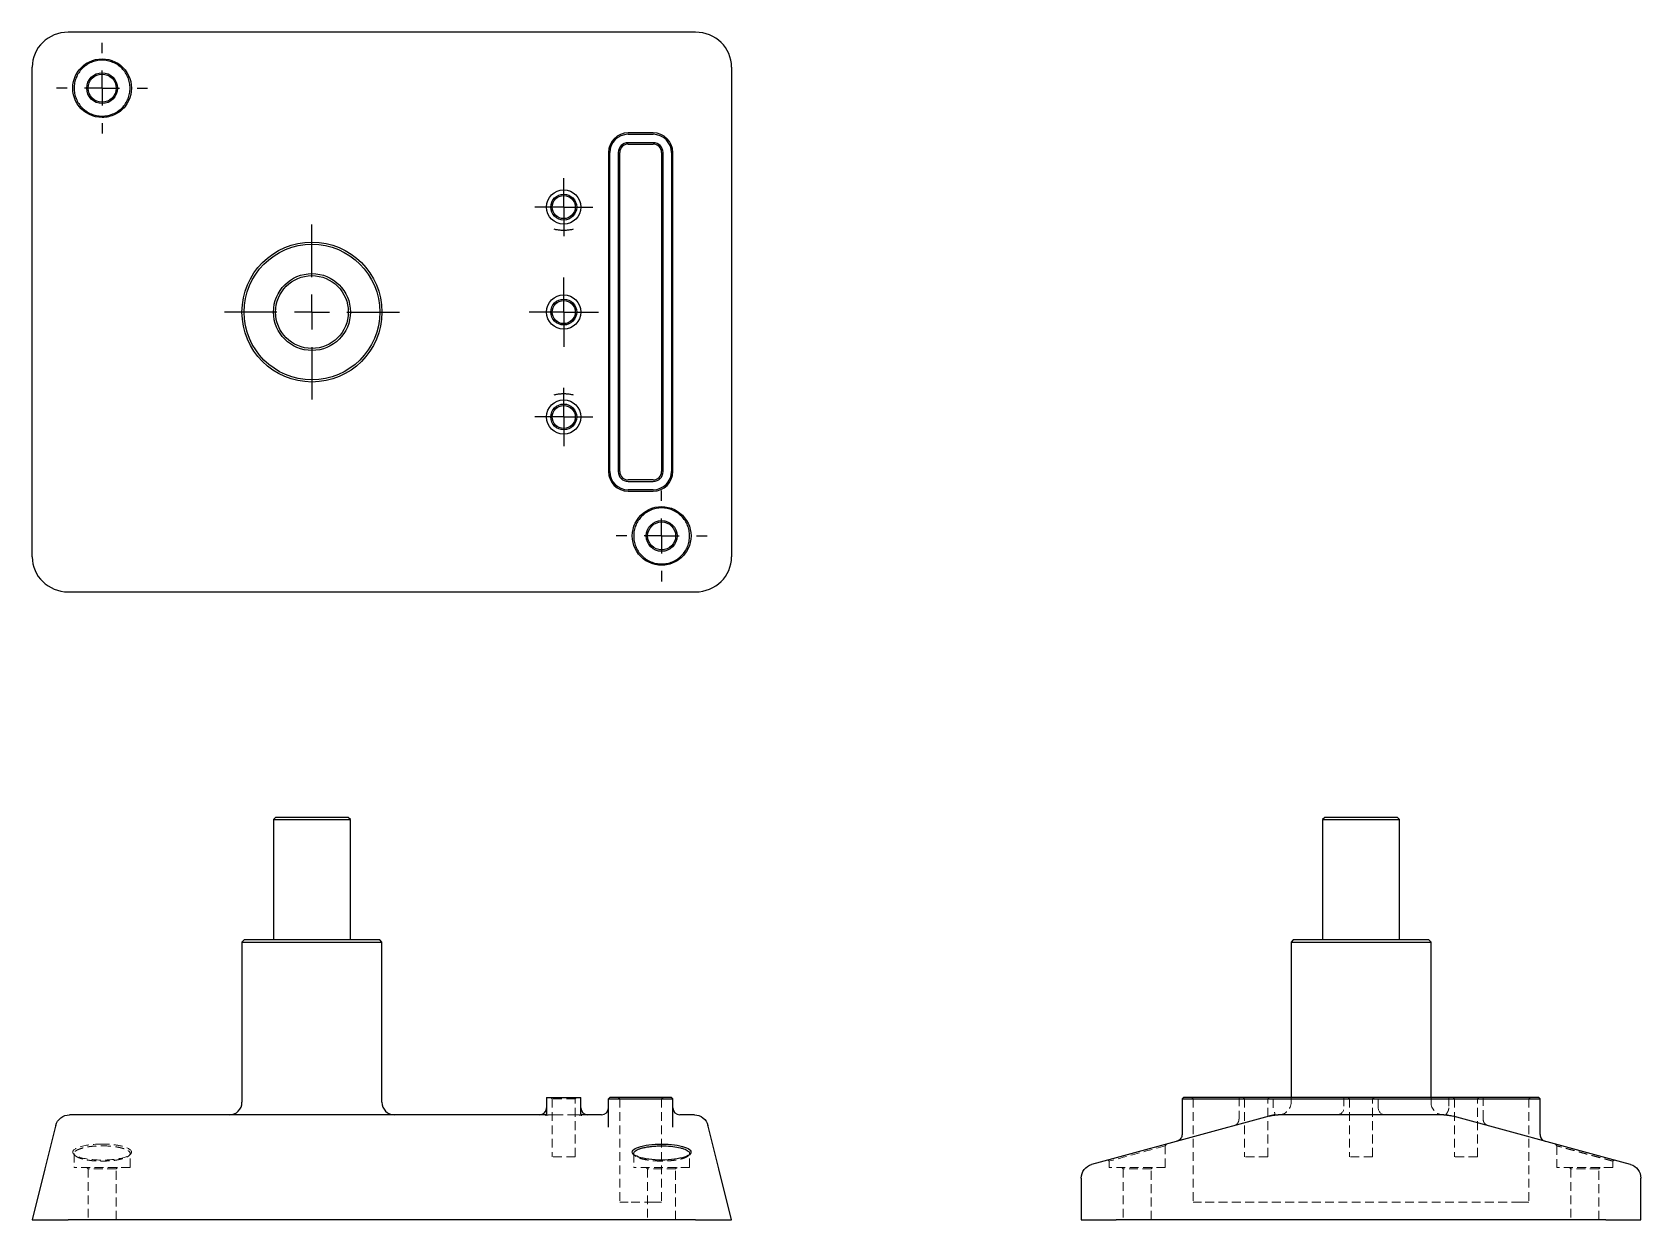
# Model space of a CAD drawing. Header units: millimetres. Extents: x 33 to 263, y 28 to 198.
import ezdxf

# ---------------------------------------------------------------- set-up
doc = ezdxf.new("R2010")
doc.units = ezdxf.units.MM
doc.linetypes.add('HIDDEN', pattern=[1.905, 1.27, -0.635])
doc.layers.add('10', color=7, linetype='Continuous')

# ---------------------------------------------------------------- blocks, each defined once
blk = doc.blocks.new('SW_CENTERMARKSYMBOL_0')
at = {"layer": '10', "color": 0}
for p, q in [((0, 5), (0, 12.5)), ((0, 0), (0, 2.5)), ((-5, 0), (-12.5, 0)), ((0, 0), (-2.5, 0)), ((0, 0), (0, -2.5)), ((0, 0), (2.5, 0)), ((5, 0), (12.5, 0)), ((0, -5), (0, -12.5))]:
    blk.add_line(p, q, dxfattribs=at)
blk = doc.blocks.new('SW_CENTERMARKSYMBOL_1')
at = {"layer": '10', "color": 0}
for p, q in [((0, 2.5), (0, 4.15)), ((0, 0), (0, 2.5)), ((-2.5, 0), (-4.15, 0)), ((0, 0), (-2.5, 0)), ((0, 0), (0, -2.5)), ((0, 0), (2.5, 0)), ((2.5, 0), (4.15, 0)), ((0, -2.5), (0, -4.15))]:
    blk.add_line(p, q, dxfattribs=at)
blk = doc.blocks.new('SW_CENTERMARKSYMBOL_2')
at = {"layer": '10', "color": 0}
for p, q in [((0, 2.5), (0, 4.95)), ((0, 0), (0, 2.5)), ((-2.5, 0), (-4.95, 0)), ((0, 0), (-2.5, 0)), ((0, 0), (0, -2.5)), ((0, 0), (2.5, 0)), ((2.5, 0), (4.95, 0)), ((0, -2.5), (0, -4.95))]:
    blk.add_line(p, q, dxfattribs=at)
blk = doc.blocks.new('SW_CENTERMARKSYMBOL_3')
at = {"layer": '10', "color": 0}
for p, q in [((0, 2.5), (0, 4.15)), ((0, 0), (0, 2.5)), ((-2.5, 0), (-4.15, 0)), ((0, 0), (-2.5, 0)), ((0, 0), (0, -2.5)), ((0, 0), (2.5, 0)), ((2.5, 0), (4.15, 0)), ((0, -2.5), (0, -4.15))]:
    blk.add_line(p, q, dxfattribs=at)
blk = doc.blocks.new('SW_CENTERMARKSYMBOL_4')
at = {"layer": '10', "color": 0}
for p, q in [((0, 5), (0, 6.5)), ((0, 0), (0, 2.5)), ((-5, 0), (-6.5, 0)), ((0, 0), (-2.5, 0)), ((0, 0), (0, -2.5)), ((0, 0), (2.5, 0)), ((5, 0), (6.5, 0)), ((0, -5), (0, -6.5))]:
    blk.add_line(p, q, dxfattribs=at)
blk = doc.blocks.new('SW_CENTERMARKSYMBOL_5')
at = {"layer": '10', "color": 0}
for p, q in [((0, 5), (0, 6.5)), ((0, 0), (0, 2.5)), ((-5, 0), (-6.5, 0)), ((0, 0), (-2.5, 0)), ((0, 0), (0, -2.5)), ((0, 0), (2.5, 0)), ((5, 0), (6.5, 0)), ((0, -5), (0, -6.5))]:
    blk.add_line(p, q, dxfattribs=at)

msp = doc.modelspace()

# ---------------------------------------------------------------- linework, layer by layer
at = {"color": 7, "linetype": 'Continuous', "lineweight": 25}
for p, q in [((39.65, 198), (38.15, 198)), ((126.35, 198), (39.65, 198)), ((127.85, 198), (126.35, 198)), ((33, 123), (33, 193)), ((133, 193), (133, 123)), ((121.8, 183.6), (118.2, 183.6)), ((118.2, 183.4), (121.8, 183.4)), ((121.8, 182.2), (118.2, 182.2)), ((118.2, 182), (121.8, 182)), ((115.4, 180.8), (115.4, 135.2)), ((115.6, 135.2), (115.6, 180.8)), ((116.8, 180.8), (116.8, 135.2)), ((117, 135.2), (117, 180.8)), ((123, 180.8), (123, 135.2)), ((123.2, 135.2), (123.2, 180.8)), ((124.4, 180.8), (124.4, 135.2)), ((124.6, 135.2), (124.6, 180.8)), ((121.8, 134), (118.2, 134)), ((118.2, 133.8), (121.8, 133.8)), ((121.8, 132.6), (118.2, 132.6)), ((118.2, 132.4), (121.8, 132.4)), ((38.15, 118), (39.65, 118)), ((39.65, 118), (126.35, 118)), ((126.35, 118), (127.85, 118)), ((67.8, 85.75), (67.5, 85.45)), ((67.5, 85.45), (67.5, 68.25)), ((67.5, 85.45), (78.5, 85.45)), ((78.2, 85.75), (67.8, 85.75)), ((78.5, 85.45), (78.2, 85.75)), ((78.5, 68.25), (78.5, 85.45)), ((217.8, 85.75), (217.5, 85.45)), ((217.5, 85.45), (217.5, 68.25)), ((217.5, 85.45), (228.5, 85.45)), ((228.2, 85.75), (217.8, 85.75)), ((228.5, 85.45), (228.2, 85.75)), ((228.5, 68.25), (228.5, 85.45)), ((63.3, 68.25), (63, 67.95)), ((63, 67.95), (63, 45.05)), ((63, 67.95), (83, 67.95)), ((82.7, 68.25), (63.3, 68.25)), ((83, 67.95), (82.7, 68.25)), ((83, 45.05), (83, 67.95)), ((213.3, 68.25), (213, 67.95)), ((213, 67.95), (213, 45.75)), ((213, 67.95), (233, 67.95)), ((232.7, 68.25), (213.3, 68.25)), ((233, 67.95), (232.7, 68.25)), ((233, 45.75), (233, 67.95)), ((106.55, 45.75), (106.55, 43.61)), ((106.55, 45.75), (111.45, 45.75)), ((111.45, 43.6), (111.45, 45.75)), ((115.6, 45.75), (115.4, 45.55)), ((115.4, 41.48), (115.4, 45.55)), ((115.4, 45.55), (118.2, 45.55)), ((118.2, 45.75), (115.6, 45.75)), ((121.8, 45.75), (118.2, 45.75)), ((118.2, 45.55), (121.8, 45.55)), ((124.4, 45.75), (121.8, 45.75)), ((121.8, 45.55), (124.6, 45.55)), ((124.6, 45.55), (124.4, 45.75)), ((124.6, 41.48), (124.6, 45.55)), ((197.4, 45.55), (197.6, 45.75)), ((197.4, 45.55), (197.4, 40.44)), ((197.4, 45.55), (200.2, 45.55)), ((200.2, 45.75), (197.6, 45.75)), ((245.8, 45.75), (200.2, 45.75)), ((200.2, 45.55), (245.8, 45.55)), ((248.4, 45.75), (245.8, 45.75)), ((245.8, 45.55), (248.6, 45.55)), ((248.6, 45.55), (248.4, 45.75)), ((248.6, 40.44), (248.6, 45.55)), ((36.35, 41.63), (34.82, 35.53)), ((36.38, 41.74), (36.35, 41.63)), ((106.46, 43.25), (38.32, 43.25)), ((114.4, 43.25), (111.54, 43.25)), ((127.68, 43.25), (125.6, 43.25)), ((129.65, 41.63), (129.62, 41.74)), ((131.18, 35.53), (129.65, 41.63)), ((209.85, 43.07), (187.47, 36.97)), ((234.83, 43.25), (211.17, 43.25)), ((258.53, 36.97), (236.15, 43.07)), ((187.47, 36.97), (184.47, 36.15)), ((261.53, 36.15), (258.53, 36.97)), ((34.82, 35.53), (33, 28.25)), ((133, 28.25), (131.18, 35.53)), ((183, 34.22), (183, 28.25)), ((263, 28.25), (263, 34.22)), ((33, 28.25), (38.15, 28.25)), ((127.85, 28.25), (38.15, 28.25)), ((127.85, 28.25), (133, 28.25)), ((183, 28.25), (188, 28.25)), ((258, 28.25), (188, 28.25)), ((258, 28.25), (263, 28.25))]:
    msp.add_line(p, q, dxfattribs=at)
at = {"color": 7, "linetype": 'HIDDEN', "lineweight": 18}
for p, q in [((107.15, 45.75), (107.35, 45.55)), ((110.65, 45.55), (107.35, 45.55)), ((107.35, 45.55), (107.35, 37.25)), ((110.65, 45.55), (110.85, 45.75)), ((110.65, 37.25), (110.65, 45.55)), ((117, 45.55), (116.8, 45.75)), ((117, 45.55), (117, 30.75)), ((123, 45.55), (123.2, 45.75)), ((123, 45.55), (123, 30.75)), ((199, 45.55), (198.8, 45.75)), ((199, 45.55), (199, 30.75)), ((205.55, 45.75), (205.55, 42.65)), ((206.15, 45.75), (206.35, 45.55)), ((206.35, 45.55), (206.35, 37.25)), ((209.65, 45.55), (209.85, 45.75)), ((209.65, 37.25), (209.65, 45.55)), ((210.45, 44.24), (210.45, 45.75)), ((213, 45.75), (213, 45.05)), ((220.55, 45.75), (220.55, 44.25)), ((221.15, 45.75), (221.35, 45.55)), ((221.35, 45.55), (221.35, 37.25)), ((224.65, 45.55), (224.85, 45.75)), ((224.65, 37.25), (224.65, 45.55)), ((225.45, 44.25), (225.45, 45.75)), ((233, 45.05), (233, 45.75)), ((235.55, 45.75), (235.55, 44.24)), ((236.15, 45.75), (236.35, 45.55)), ((236.35, 45.55), (236.35, 37.25)), ((239.65, 45.55), (239.85, 45.75)), ((239.65, 37.25), (239.65, 45.55)), ((240.45, 42.63), (240.45, 45.75)), ((247, 45.55), (247.2, 45.75)), ((247, 45.55), (247, 30.75)), ((107.64, 43.25), (106.46, 43.25)), ((111.54, 43.25), (110.36, 43.25)), ((39, 37.73), (39, 35.75)), ((47, 35.75), (47, 37.72)), ((110.65, 37.25), (107.35, 37.25)), ((119, 37.73), (119, 35.75)), ((127, 35.75), (127, 37.72)), ((194.99, 38.81), (195.19, 39.07)), ((195, 35.75), (195, 38.82)), ((209.65, 37.25), (206.35, 37.25)), ((224.65, 37.25), (221.35, 37.25)), ((239.65, 37.25), (236.35, 37.25)), ((250.81, 39.08), (251.01, 38.81)), ((251, 38.82), (251, 35.75)), ((47, 35.75), (39, 35.75)), ((40.8, 35.75), (41, 35.55)), ((45, 35.55), (41, 35.55)), ((41, 35.55), (41, 28.25)), ((45, 35.55), (45.2, 35.75)), ((45, 28.25), (45, 35.55)), ((127, 35.75), (119, 35.75)), ((120.8, 35.75), (121, 35.55)), ((125, 35.55), (121, 35.55)), ((121, 35.55), (121, 28.25)), ((125, 35.55), (125.2, 35.75)), ((125, 28.25), (125, 35.55)), ((186.81, 36.79), (187.01, 36.63)), ((187, 36.64), (187, 35.75)), ((195, 35.75), (187, 35.75)), ((188.8, 35.75), (189, 35.55)), ((193, 35.55), (189, 35.55)), ((189, 35.55), (189, 28.25)), ((193, 35.55), (193.2, 35.75)), ((193, 28.25), (193, 35.55)), ((259, 35.75), (251, 35.75)), ((252.8, 35.75), (253, 35.55)), ((257, 35.55), (253, 35.55)), ((253, 35.55), (253, 28.25)), ((257, 35.55), (257.2, 35.75)), ((257, 28.25), (257, 35.55)), ((258.99, 36.64), (259.19, 36.79)), ((259, 35.75), (259, 36.65)), ((118.2, 30.75), (117, 30.75)), ((121.8, 30.75), (118.2, 30.75)), ((123, 30.75), (121.8, 30.75)), ((200.2, 30.75), (199, 30.75)), ((245.8, 30.75), (200.2, 30.75)), ((247, 30.75), (245.8, 30.75))]:
    msp.add_line(p, q, dxfattribs=at)
at = {"color": 7, "linetype": 'HIDDEN', "lineweight": 18, "flags": 128}
msp.add_lwpolyline([(194.99, 38.82), (194.98, 38.82), (194.67, 38.73), (193.97, 38.54), (193.5, 38.41), (192.95, 38.26), (192.34, 38.09), (191.69, 37.91), (191, 37.72), (190.32, 37.54), (189.66, 37.36), (189.01, 37.19), (188.45, 37.03), (187.94, 36.89), (187.55, 36.79), (187.25, 36.71), (187.07, 36.66), (187, 36.64), (187, 36.64)], dxfattribs=at)
at = {"color": 7, "linetype": 'Continuous', "lineweight": 25}
for centre, radius in [((43, 190), 2.2), ((43, 190), 2), ((109, 173), 2.45), ((109, 173), 1.85), ((109, 173), 1.65), ((73, 158), 10), ((73, 158), 9.7), ((73, 158), 5.5), ((73, 158), 5.2), ((109, 158), 2.45), ((109, 158), 1.85), ((109, 158), 1.65), ((109, 143), 2.45), ((109, 143), 1.85), ((109, 143), 1.65), ((123, 126), 2.2), ((123, 126), 2)]:
    msp.add_circle(centre, radius, dxfattribs=at)
for centre, radius, start, end in [((118.2, 180.8), 2.8, 90, 180), ((118.2, 180.8), 2.6, 90, 180), ((118.2, 180.8), 1.4, 90, 180), ((118.2, 180.8), 1.2, 90, 180), ((121.8, 180.8), 2.8, 0, 90), ((121.8, 180.8), 2.6, 0, 90), ((121.8, 180.8), 1.4, 0, 90), ((121.8, 180.8), 1.2, 0, 90), ((118.2, 135.2), 2.8, 180, 270), ((118.2, 135.2), 2.6, 180, 270), ((118.2, 135.2), 1.4, 180, 270), ((118.2, 135.2), 1.2, 180, 270), ((121.8, 135.2), 2.6, 270, 0), ((121.8, 135.2), 1.4, 270, 0), ((121.8, 135.2), 1.2, 270, 0), ((121.8, 135.2), 2.8, 270, 0), ((61.2, 45.05), 1.8, 270, 0), ((84.8, 45.05), 1.8, 180, 270), ((105.55, 44.25), 1, 270, 0), ((112.45, 44.25), 1, 180, 270), ((114.4, 44.25), 1, 270, 0), ((125.6, 44.25), 1, 180, 270)]:
    msp.add_arc(centre, radius, start, end, dxfattribs=at)
at = {"color": 7, "linetype": 'HIDDEN', "lineweight": 18}
for centre, radius, start, end in [((211.2, 45.05), 1.8, 270, 0), ((219.55, 44.25), 1, 270, 0), ((226.45, 44.25), 1, 180, 270), ((234.8, 45.05), 1.8, 180, 270)]:
    msp.add_arc(centre, radius, start, end, dxfattribs=at)
at = {"color": 7, "linetype": 'Continuous', "lineweight": 25}
for centre, major_axis, start_param, end_param in [((38.15, 193), (-5.15, 0), 4.712389, 6.283185), ((127.85, 193), (5.15, 0), 0, 1.570796), ((38.15, 123), (-5.15, 0), 0, 1.570796), ((127.85, 123), (5.15, 0), 4.712389, 6.283185)]:
    msp.add_ellipse(centre, major_axis=major_axis, ratio=0.96999, start_param=start_param, end_param=end_param, dxfattribs=at)
for points, knots in [([(43, 185.81), (43.63, 185.81), (44.88, 186.1), (46.91, 187.7), (47.69, 191.06), (45.09, 194.32), (40.91, 194.33), (38.32, 191.06), (39.24, 187.01), (41.74, 185.81), (43, 185.81)], [-3.141593, -3.141593, -3.141593, -3.141593, -2.692794, -2.243995, -1.346397, -0.448799, 0.448799, 1.346397, 2.243995, 3.141593, 3.141593, 3.141593, 3.141593]), ([(43, 186), (42.73, 186), (42.46, 186.03), (41.94, 186.13), (41.69, 186.21), (41.2, 186.42), (40.96, 186.55), (40.53, 186.84), (40.33, 187.01), (39.96, 187.39), (39.8, 187.59), (39.51, 188.02), (39.39, 188.26), (39.2, 188.74), (39.12, 188.98), (39.02, 189.49), (39, 189.75), (39, 190.26), (39.02, 190.51), (39.12, 191.02), (39.2, 191.27), (39.39, 191.75), (39.51, 191.98), (39.8, 192.41), (39.96, 192.62), (40.33, 192.99), (40.53, 193.16), (40.97, 193.45), (41.2, 193.58), (41.68, 193.79), (41.94, 193.87), (42.46, 193.97), (42.73, 194), (43.26, 194), (43.53, 193.97), (44.05, 193.87), (44.3, 193.79), (44.8, 193.58), (45.03, 193.46), (45.46, 193.16), (45.67, 192.99), (46.03, 192.62), (46.2, 192.42), (46.48, 191.98), (46.61, 191.75), (46.8, 191.27), (46.88, 191.02), (46.98, 190.52), (47, 190.26), (47, 189.74), (46.97, 189.48), (46.88, 188.98), (46.8, 188.73), (46.61, 188.25), (46.48, 188.02), (46.2, 187.58), (46.04, 187.38), (45.67, 187.01), (45.47, 186.84), (45.03, 186.54), (44.8, 186.42), (44.06, 186.11), (43.54, 186), (43, 186)], [0, 0, 0, 0, 0.03125, 0.03125, 0.0625, 0.0625, 0.09375, 0.09375, 0.125, 0.125, 0.15625, 0.15625, 0.1875, 0.1875, 0.21875, 0.21875, 0.25, 0.25, 0.28125, 0.28125, 0.3125, 0.3125, 0.34375, 0.34375, 0.375, 0.375, 0.40625, 0.40625, 0.4375, 0.4375, 0.46875, 0.46875, 0.5, 0.5, 0.53125, 0.53125, 0.5625, 0.5625, 0.59375, 0.59375, 0.625, 0.625, 0.65625, 0.65625, 0.6875, 0.6875, 0.71875, 0.71875, 0.75, 0.75, 0.78125, 0.78125, 0.8125, 0.8125, 0.84375, 0.84375, 0.875, 0.875, 0.90625, 0.90625, 0.9375, 0.9375, 1, 1, 1, 1]), ([(110.36, 169.83), (110.28, 169.81), (110.12, 169.77), (109.87, 169.73), (109.62, 169.69), (109.37, 169.67), (109.13, 169.66), (108.88, 169.66), (108.63, 169.67), (108.38, 169.69), (108.13, 169.73), (107.89, 169.77), (107.72, 169.81), (107.64, 169.83)], [0, 0, 0, 0, 0.091913, 0.183083, 0.273687, 0.363905, 0.453921, 0.543918, 0.634079, 0.724589, 0.815628, 0.907374, 1, 1, 1, 1]), ([(107.64, 146.17), (107.72, 146.19), (107.88, 146.23), (108.13, 146.27), (108.38, 146.31), (108.63, 146.33), (108.87, 146.34), (109.12, 146.34), (109.37, 146.33), (109.62, 146.31), (109.87, 146.27), (110.11, 146.23), (110.28, 146.19), (110.36, 146.17)], [0, 0, 0, 0, 0.091913, 0.183083, 0.273687, 0.363905, 0.453921, 0.543918, 0.634079, 0.724589, 0.815628, 0.907374, 1, 1, 1, 1]), ([(123, 121.81), (123.63, 121.81), (124.88, 122.1), (126.91, 123.7), (127.69, 127.06), (125.09, 130.32), (120.91, 130.33), (118.32, 127.06), (119.24, 123.01), (121.74, 121.81), (123, 121.81)], [-3.141593, -3.141593, -3.141593, -3.141593, -2.692794, -2.243995, -1.346397, -0.448799, 0.448799, 1.346397, 2.243995, 3.141593, 3.141593, 3.141593, 3.141593]), ([(123, 122), (122.73, 122), (122.46, 122.03), (121.94, 122.13), (121.69, 122.21), (121.2, 122.42), (120.96, 122.55), (120.53, 122.84), (120.33, 123.01), (119.96, 123.39), (119.79, 123.59), (119.51, 124.03), (119.39, 124.26), (119.2, 124.74), (119.12, 124.98), (119.02, 125.49), (119, 125.75), (119, 126.26), (119.03, 126.52), (119.12, 127.02), (119.2, 127.27), (119.39, 127.75), (119.51, 127.98), (119.8, 128.41), (119.96, 128.62), (120.33, 128.99), (120.53, 129.16), (120.97, 129.46), (121.2, 129.58), (121.69, 129.79), (121.94, 129.87), (122.47, 129.97), (122.73, 130), (123.26, 130), (123.53, 129.97), (124.05, 129.87), (124.31, 129.79), (124.8, 129.58), (125.03, 129.46), (125.46, 129.16), (125.67, 128.99), (126.04, 128.62), (126.2, 128.41), (126.48, 127.98), (126.61, 127.75), (126.8, 127.27), (126.87, 127.03), (126.97, 126.52), (127, 126.26), (127, 125.74), (126.97, 125.48), (126.87, 124.97), (126.8, 124.73), (126.61, 124.25), (126.48, 124.02), (126.2, 123.58), (126.04, 123.38), (125.67, 123.01), (125.46, 122.84), (125.03, 122.54), (124.8, 122.42), (124.31, 122.21), (124.05, 122.13), (123.53, 122.03), (123.27, 122), (123, 122)], [0, 0, 0, 0, 0.03125, 0.03125, 0.0625, 0.0625, 0.09375, 0.09375, 0.125, 0.125, 0.15625, 0.15625, 0.1875, 0.1875, 0.21875, 0.21875, 0.25, 0.25, 0.28125, 0.28125, 0.3125, 0.3125, 0.34375, 0.34375, 0.375, 0.375, 0.40625, 0.40625, 0.4375, 0.4375, 0.46875, 0.46875, 0.5, 0.5, 0.53125, 0.53125, 0.5625, 0.5625, 0.59375, 0.59375, 0.625, 0.625, 0.65625, 0.65625, 0.6875, 0.6875, 0.71875, 0.71875, 0.75, 0.75, 0.78125, 0.78125, 0.8125, 0.8125, 0.84375, 0.84375, 0.875, 0.875, 0.90625, 0.90625, 0.9375, 0.9375, 0.96875, 0.96875, 1, 1, 1, 1]), ([(36.38, 41.74), (36.49, 42.16), (36.74, 42.56), (37.44, 43.1), (37.88, 43.25), (38.32, 43.25)], [0, 0, 0, 0, 0.5, 0.5, 1, 1, 1, 1]), ([(106.55, 43.59), (106.54, 43.49), (106.51, 43.26), (106.43, 43.19), (106.39, 43.14)], [0, 0, 0, 0, 0.4795906, 1, 1, 1, 1]), ([(111.61, 43.14), (111.57, 43.19), (111.49, 43.26), (111.46, 43.49), (111.45, 43.59)], [0, 0, 0, 0, 0.520409, 1, 1, 1, 1]), ([(127.68, 43.25), (128.12, 43.25), (128.56, 43.1), (129.26, 42.56), (129.51, 42.16), (129.62, 41.74)], [0, 0, 0, 0, 0.5, 0.5, 1, 1, 1, 1]), ([(209.85, 43.07), (209.93, 43.09), (210.07, 43.13), (210.29, 43.17), (210.54, 43.21), (210.84, 43.24), (211.06, 43.25), (211.17, 43.25)], [0, 0, 0, 0, 0.167241, 0.333947, 0.500125, 0.75026, 1, 1, 1, 1]), ([(234.83, 43.25), (234.9, 43.25), (235.05, 43.25), (235.27, 43.23), (235.53, 43.2), (235.82, 43.16), (236.04, 43.1), (236.15, 43.07)], [0, 0, 0, 0, 0.166468, 0.333109, 0.499928, 0.749366, 1, 1, 1, 1]), ([(123, 36.79), (123.63, 36.79), (124.88, 36.87), (126.91, 37.3), (127.69, 38.22), (125.09, 39.11), (120.91, 39.11), (118.32, 38.22), (119.24, 37.12), (121.74, 36.79), (123, 36.79)], [-3.141593, -3.141593, -3.141593, -3.141593, -2.692794, -2.243995, -1.346397, -0.448799, 0.448799, 1.346397, 2.243995, 3.141593, 3.141593, 3.141593, 3.141593]), ([(197.4, 40.44), (197.4, 40.25), (197.28, 39.82), (196.9, 39.54), (196.66, 39.48)], [0, 0, 0, 0, 0.428571, 1, 1, 1, 1]), ([(248.6, 40.44), (248.6, 40.22), (248.67, 40.01), (248.94, 39.66), (249.13, 39.53), (249.34, 39.48)], [0, 0, 0, 0, 0.5, 0.5, 1, 1, 1, 1]), ([(119.01, 37.73), (119.01, 37.76), (119.01, 37.87), (119.14, 38.03), (119.39, 38.21), (119.75, 38.38), (120.22, 38.52), (120.76, 38.64), (121.37, 38.73), (122, 38.79), (122.67, 38.83), (123.55, 38.83), (124.63, 38.74), (125.55, 38.59), (126.14, 38.41), (126.51, 38.26), (126.79, 38.08), (126.95, 37.9), (127.02, 37.79), (127, 37.72), (127, 37.72)], [0, 0, 0, 0, 0.034295, 0.091524, 0.147208, 0.204547, 0.259378, 0.315938, 0.368516, 0.422672, 0.474251, 0.527431, 0.628316, 0.730419, 0.782349, 0.83571, 0.889085, 0.943891, 0.999702, 1, 1, 1, 1]), ([(183, 34.22), (183, 34.66), (183.15, 35.09), (183.67, 35.78), (184.05, 36.04), (184.47, 36.15)], [0, 0, 0, 0, 0.5, 0.5, 1, 1, 1, 1]), ([(261.53, 36.15), (261.95, 36.04), (262.33, 35.78), (262.85, 35.09), (263, 34.66), (263, 34.22)], [0, 0, 0, 0, 0.5, 0.5, 1, 1, 1, 1])]:
    msp.add_open_spline(points, degree=3, knots=knots, dxfattribs=at)
at = {"color": 7, "linetype": 'HIDDEN', "lineweight": 18}
for points, knots in [([(209.76, 43.07), (209.9, 43.11), (210.19, 43.19), (210.48, 43.25), (210.65, 43.3), (210.71, 43.38), (210.67, 43.5), (210.58, 43.68), (210.48, 43.93), (210.46, 44.14), (210.45, 44.24)], [0, 0, 0, 0, 0.1567553, 0.3055178, 0.4443794, 0.5719849, 0.6886218, 0.7959803, 0.8980277, 1, 1, 1, 1]), ([(235.55, 44.24), (235.54, 44.17), (235.53, 44.01), (235.45, 43.79), (235.35, 43.61), (235.25, 43.47), (235.18, 43.36), (235.17, 43.29), (235.26, 43.24), (235.42, 43.22), (235.51, 43.2)], [0, 0, 0, 0, 0.075323, 0.152908, 0.239667, 0.342667, 0.46757, 0.617836, 0.795123, 1, 1, 1, 1]), ([(106.39, 43.14), (106.44, 43.17), (106.55, 43.21), (106.93, 43.25), (107.38, 43.25), (107.68, 43.25)], [0, 0, 0, 0, 0.224878, 0.46566, 1, 1, 1, 1]), ([(107.64, 43.25), (107.72, 43.25), (107.88, 43.25), (108.13, 43.25), (108.38, 43.25), (108.63, 43.25), (108.87, 43.25), (109.12, 43.25), (109.37, 43.25), (109.62, 43.25), (109.87, 43.25), (110.11, 43.25), (110.28, 43.25), (110.36, 43.25)], [0, 0, 0, 0, 0.091913, 0.183083, 0.273687, 0.363905, 0.453921, 0.543918, 0.634079, 0.724589, 0.815628, 0.907374, 1, 1, 1, 1]), ([(110.31, 43.25), (110.47, 43.25), (110.79, 43.25), (111.17, 43.24), (111.45, 43.21), (111.56, 43.17), (111.61, 43.14)], [0, 0, 0, 0, 0.276688, 0.535382, 0.775699, 1, 1, 1, 1]), ([(205.55, 42.66), (205.54, 42.56), (205.52, 42.34), (205.36, 42.05), (205.12, 41.82), (204.92, 41.74), (204.81, 41.7)], [0, 0, 0, 0, 0.249978, 0.499956, 0.749998, 1, 1, 1, 1]), ([(209.85, 43.07), (210.11, 43.14), (210.6, 43.23), (210.99, 43.25), (211.15, 43.25), (211.17, 43.25)], [0.6580473, 0.6580473, 0.6580473, 0.6580473, 0.7952411, 0.932435, 0.960357, 0.960357, 0.960357, 0.960357]), ([(241.19, 41.7), (241.08, 41.74), (240.88, 41.82), (240.64, 42.05), (240.48, 42.34), (240.46, 42.56), (240.45, 42.66)], [0, 0, 0, 0, 0.250002, 0.500044, 0.750022, 1, 1, 1, 1]), ([(43, 39.08), (43.63, 39.08), (44.88, 39), (46.91, 38.56), (47.69, 37.64), (45.09, 36.75), (40.91, 36.75), (38.32, 37.64), (39.24, 38.75), (41.74, 39.08), (43, 39.08)], [-3.141593, -3.141593, -3.141593, -3.141593, -2.692794, -2.243995, -1.346397, -0.448799, 0.448799, 1.346397, 2.243995, 3.141593, 3.141593, 3.141593, 3.141593]), ([(38.94, 37.64), (38.97, 37.6), (39.04, 37.54), (39.11, 37.47), (39.14, 37.44)], [0, 0, 0, 0, 0.500476, 1, 1, 1, 1]), ([(43, 38.82), (42.73, 38.82), (42.46, 38.82), (41.94, 38.79), (41.69, 38.77), (41.2, 38.71), (40.96, 38.68), (40.53, 38.59), (40.33, 38.54), (39.96, 38.44), (39.8, 38.38), (39.51, 38.26), (39.39, 38.2), (39.2, 38.07), (39.12, 38.01), (39.02, 37.87), (39, 37.8), (39, 37.65), (39.02, 37.58), (39.12, 37.44), (39.2, 37.38), (39.39, 37.25), (39.51, 37.19), (39.8, 37.07), (39.96, 37.02), (40.33, 36.91), (40.53, 36.87), (40.97, 36.78), (41.2, 36.75), (41.68, 36.69), (41.94, 36.67), (42.46, 36.65), (42.73, 36.65), (43.26, 36.65), (43.53, 36.65), (44.05, 36.68), (44.3, 36.7), (44.8, 36.75), (45.03, 36.78), (45.46, 36.87), (45.67, 36.92), (46.03, 37.02), (46.2, 37.07), (46.48, 37.19), (46.61, 37.25), (46.8, 37.37), (46.88, 37.44), (46.98, 37.58), (47, 37.65), (47, 37.79), (46.97, 37.87), (46.88, 38.01), (46.8, 38.08), (46.61, 38.21), (46.48, 38.27), (46.2, 38.38), (46.04, 38.44), (45.67, 38.54), (45.47, 38.59), (45.03, 38.67), (44.8, 38.71), (44.06, 38.79), (43.54, 38.82), (43, 38.82)], [0, 0, 0, 0, 0.03125, 0.03125, 0.0625, 0.0625, 0.09375, 0.09375, 0.125, 0.125, 0.15625, 0.15625, 0.1875, 0.1875, 0.21875, 0.21875, 0.25, 0.25, 0.28125, 0.28125, 0.3125, 0.3125, 0.34375, 0.34375, 0.375, 0.375, 0.40625, 0.40625, 0.4375, 0.4375, 0.46875, 0.46875, 0.5, 0.5, 0.53125, 0.53125, 0.5625, 0.5625, 0.59375, 0.59375, 0.625, 0.625, 0.65625, 0.65625, 0.6875, 0.6875, 0.71875, 0.71875, 0.75, 0.75, 0.78125, 0.78125, 0.8125, 0.8125, 0.84375, 0.84375, 0.875, 0.875, 0.90625, 0.90625, 0.9375, 0.9375, 1, 1, 1, 1]), ([(46.86, 37.44), (46.9, 37.47), (46.96, 37.54), (47.03, 37.6), (47.06, 37.64)], [0, 0, 0, 0, 0.499549, 1, 1, 1, 1]), ([(118.95, 37.63), (118.99, 37.6), (119.06, 37.53), (119.12, 37.46), (119.16, 37.43)], [0, 0, 0, 0, 0.500634, 1, 1, 1, 1]), ([(123, 36.64), (122.76, 36.65), (122.3, 36.65), (121.64, 36.71), (120.84, 36.8), (120.14, 36.94), (119.61, 37.13), (119.32, 37.29), (119.2, 37.39), (119.15, 37.44)], [0, 0, 0, 0, 0.137075, 0.260363, 0.387195, 0.637898, 0.764475, 0.89454, 1, 1, 1, 1]), ([(126.85, 37.44), (126.82, 37.42), (126.74, 37.33), (126.49, 37.18), (126.09, 37.02), (125.6, 36.89), (125.03, 36.78), (124.4, 36.71), (123.72, 36.65), (123.24, 36.64), (123, 36.64)], [0, 0, 0, 0, 0.060049, 0.198099, 0.331656, 0.469392, 0.597945, 0.730443, 0.862937, 1, 1, 1, 1]), ([(126.85, 37.43), (126.88, 37.46), (126.95, 37.53), (127.01, 37.6), (127.05, 37.63)], [0, 0, 0, 0, 0.499381, 1, 1, 1, 1]), ([(258.96, 36.65), (258.98, 36.65), (259.02, 36.64), (258.9, 36.67), (258.71, 36.71), (258.41, 36.8), (257.89, 36.94), (257.2, 37.13), (256.4, 37.34), (255.72, 37.52), (255.03, 37.71), (254.35, 37.9), (253.71, 38.08), (253.09, 38.25), (252.51, 38.4), (252.01, 38.54), (251.59, 38.66), (251.28, 38.75), (251.07, 38.8), (251.01, 38.82), (251, 38.82), (251, 38.82)], [0, 0, 0, 0, 0.021283, 0.071938, 0.124063, 0.174642, 0.226655, 0.330421, 0.384172, 0.439424, 0.499716, 0.55252, 0.605328, 0.659532, 0.714591, 0.771315, 0.82513, 0.880633, 0.932328, 0.985608, 1, 1, 1, 1])]:
    msp.add_open_spline(points, degree=3, knots=knots, dxfattribs=at)

# ---------------------------------------------------------------- block references
at = {"layer": '10'}
for name, p in [('SW_CENTERMARKSYMBOL_5', (43, 190)), ('SW_CENTERMARKSYMBOL_3', (109, 173)), ('SW_CENTERMARKSYMBOL_0', (73, 158)), ('SW_CENTERMARKSYMBOL_2', (109, 158)), ('SW_CENTERMARKSYMBOL_1', (109, 143)), ('SW_CENTERMARKSYMBOL_4', (123, 126))]:
    msp.add_blockref(name, p, dxfattribs=at)

doc.saveas('drawing.dxf')
